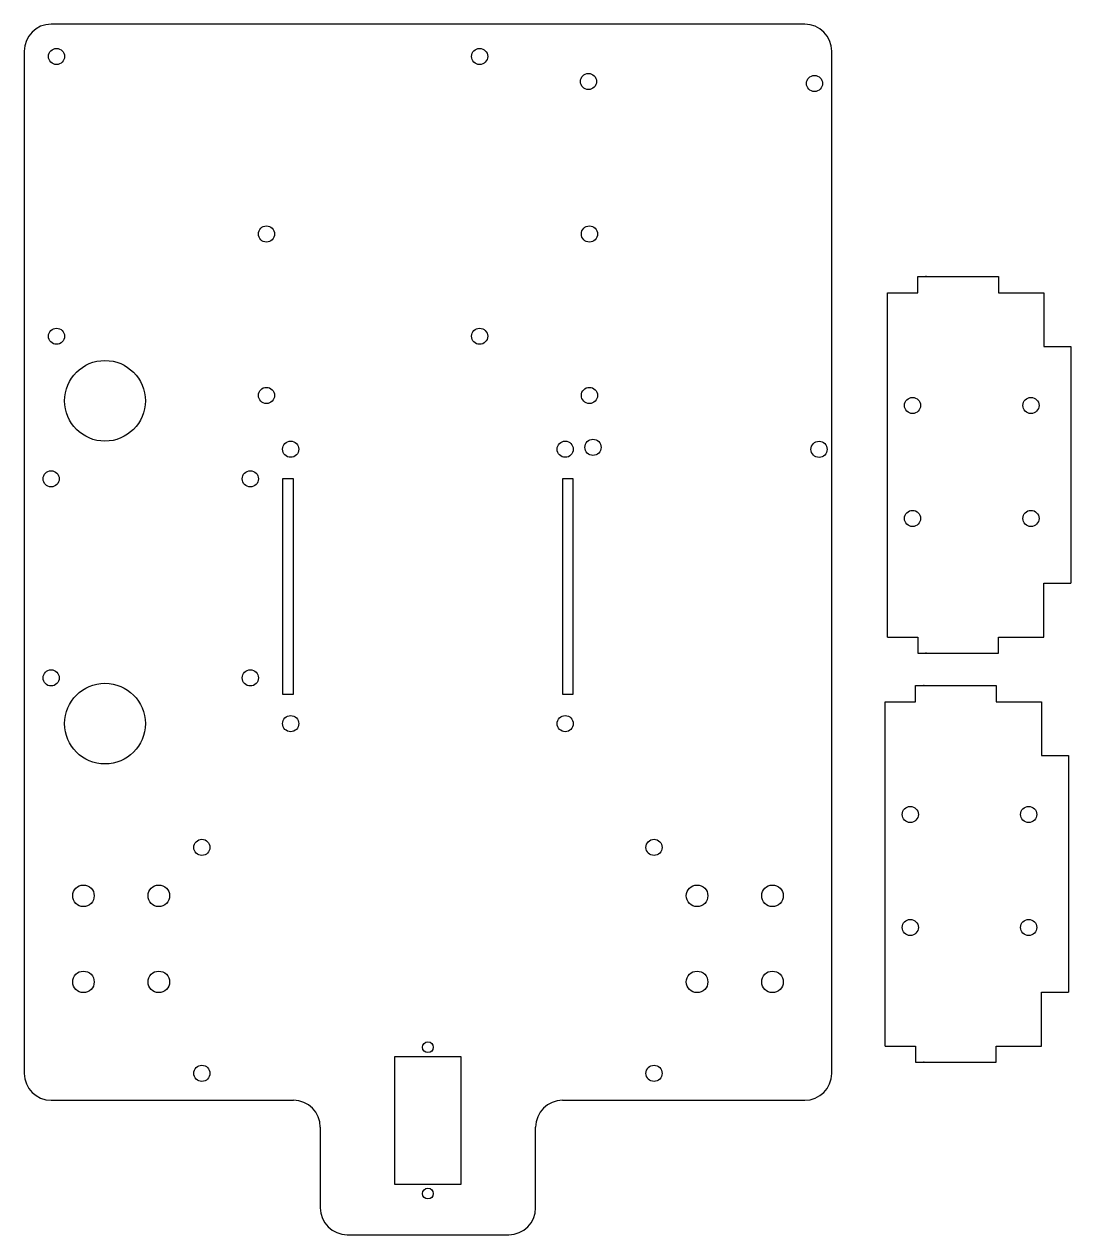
# Model space of a CAD drawing. Header units: millimetres. Extents: x 236 to 430, y 214 to 439.
import ezdxf

# ---------------------------------------------------------------- set-up
doc = ezdxf.new("R2010")
doc.units = ezdxf.units.MM
doc.header["$PDSIZE"] = -1

msp = doc.modelspace()

# ---------------------------------------------------------------- linework, layer by layer
at = {"color": 7, "linetype": 'Continuous', "lineweight": 25}
for p, q in [((380.7, 439.33), (240.7, 439.33)), ((235.7, 434.33), (235.7, 244.33)), ((385.7, 244.33), (385.7, 434.33)), ((396.08, 325.42), (396.08, 389.42)), ((285.7, 354.83), (283.7, 354.83)), ((283.7, 354.83), (283.7, 314.83)), ((285.7, 314.83), (285.7, 354.83)), ((335.7, 354.83), (335.7, 314.83)), ((337.7, 354.83), (335.7, 354.83)), ((337.7, 314.83), (337.7, 354.83)), ((283.7, 314.83), (285.7, 314.83)), ((335.7, 314.83), (337.7, 314.83)), ((395.65, 249.4), (395.65, 313.4)), ((316.9, 247.39), (304.51, 247.39)), ((304.51, 247.39), (304.51, 223.76)), ((316.9, 223.76), (316.9, 247.39)), ((240.7, 239.33), (285.7, 239.33)), ((335.7, 239.33), (380.7, 239.33)), ((290.7, 234.33), (290.7, 219.33)), ((330.7, 219.33), (330.7, 234.33)), ((304.51, 223.76), (316.9, 223.76)), ((295.7, 214.33), (325.7, 214.33))]:
    msp.add_line(p, q, dxfattribs=at)
for p, q in [((401.7, 389.42), (401.7, 392.42)), ((401.7, 392.42), (416.7, 392.42)), ((416.7, 392.42), (416.7, 389.42)), ((396.08, 389.42), (401.7, 389.42)), ((416.7, 389.42), (425.12, 389.42)), ((425.12, 389.42), (425.12, 379.42)), ((425.12, 379.42), (430.12, 379.42)), ((430.12, 379.42), (430.12, 335.42)), ((425.12, 325.42), (425.12, 335.42)), ((425.12, 335.42), (430.12, 335.42)), ((396.08, 325.42), (401.7, 325.42)), ((401.7, 325.42), (401.7, 322.42)), ((416.7, 322.42), (416.7, 325.42)), ((416.7, 325.42), (425.12, 325.42)), ((401.7, 322.42), (416.7, 322.42)), ((401.28, 313.4), (401.28, 316.4)), ((401.28, 316.4), (416.28, 316.4)), ((416.28, 316.4), (416.28, 313.4)), ((395.65, 313.4), (401.28, 313.4)), ((416.28, 313.4), (424.69, 313.4)), ((424.69, 313.4), (424.69, 303.4)), ((424.69, 303.4), (429.69, 303.4)), ((429.69, 303.4), (429.69, 259.4)), ((424.69, 249.4), (424.69, 259.4)), ((424.69, 259.4), (429.69, 259.4)), ((395.65, 249.4), (401.28, 249.4)), ((401.28, 249.4), (401.28, 246.4)), ((416.28, 246.4), (416.28, 249.4)), ((416.28, 249.4), (424.69, 249.4)), ((401.28, 246.4), (416.28, 246.4))]:
    msp.add_line(p, q)
at = {"color": 7, "linetype": 'Continuous'}
for p, q in [((403.23, 392.42), (403.16, 392.42)), ((403.23, 392.42), (403.23, 392.39)), ((403.23, 322.42), (403.16, 322.42)), ((403.23, 322.42), (403.23, 322.45)), ((402.8, 316.4), (402.74, 316.4)), ((402.8, 316.4), (402.8, 316.37)), ((402.8, 246.4), (402.74, 246.4)), ((402.8, 246.4), (402.8, 246.43))]:
    msp.add_line(p, q, dxfattribs=at)
at = {"color": 7, "linetype": 'Continuous', "lineweight": 25}
for centre, radius in [((241.7, 433.33), 1.5), ((320.3, 433.33), 1.5), ((340.52, 428.68), 1.5), ((382.51, 428.31), 1.5), ((280.7, 400.33), 1.5), ((340.7, 400.33), 1.5), ((241.7, 381.33), 1.5), ((320.3, 381.33), 1.5), ((250.7, 369.33), 7.5), ((280.7, 370.33), 1.5), ((340.7, 370.33), 1.5), ((400.72, 368.47), 1.5), ((422.72, 368.47), 1.5), ((285.2, 360.33), 1.5), ((336.2, 360.33), 1.5), ((341.36, 360.68), 1.5), ((383.36, 360.31), 1.5), ((240.7, 354.83), 1.5), ((277.7, 354.83), 1.5), ((400.72, 347.47), 1.5), ((422.72, 347.47), 1.5), ((240.7, 317.83), 1.5), ((277.7, 317.83), 1.5), ((250.7, 309.33), 7.5), ((285.2, 309.33), 1.5), ((336.2, 309.33), 1.5), ((400.3, 292.45), 1.5), ((422.3, 292.45), 1.5), ((268.7, 286.33), 1.5), ((352.7, 286.33), 1.5), ((246.7, 277.33), 2), ((260.7, 277.33), 2), ((360.7, 277.33), 2), ((374.7, 277.33), 2), ((400.3, 271.45), 1.5), ((422.3, 271.45), 1.5), ((246.7, 261.33), 2), ((260.7, 261.33), 2), ((360.7, 261.33), 2), ((374.7, 261.33), 2), ((310.7, 249.18), 1), ((268.7, 244.33), 1.5), ((352.7, 244.33), 1.5), ((310.7, 221.98), 1)]:
    msp.add_circle(centre, radius, dxfattribs=at)
for centre, start, end in [((240.7, 434.33), 90, 180), ((380.7, 434.33), 0, 90), ((240.7, 244.33), 180, 270), ((380.7, 244.33), 270, 0), ((285.7, 234.33), 0, 90), ((335.7, 234.33), 90, 180), ((295.7, 219.33), 180, 270), ((325.7, 219.33), 270, 0)]:
    msp.add_arc(centre, 5, start, end, dxfattribs=at)
at = {"color": 7, "linetype": 'Continuous'}
for p in [(403.23, 392.42), (403.23, 322.42), (402.8, 316.4), (402.8, 246.4)]:
    msp.add_point(p, dxfattribs=at)

doc.saveas('drawing.dxf')
